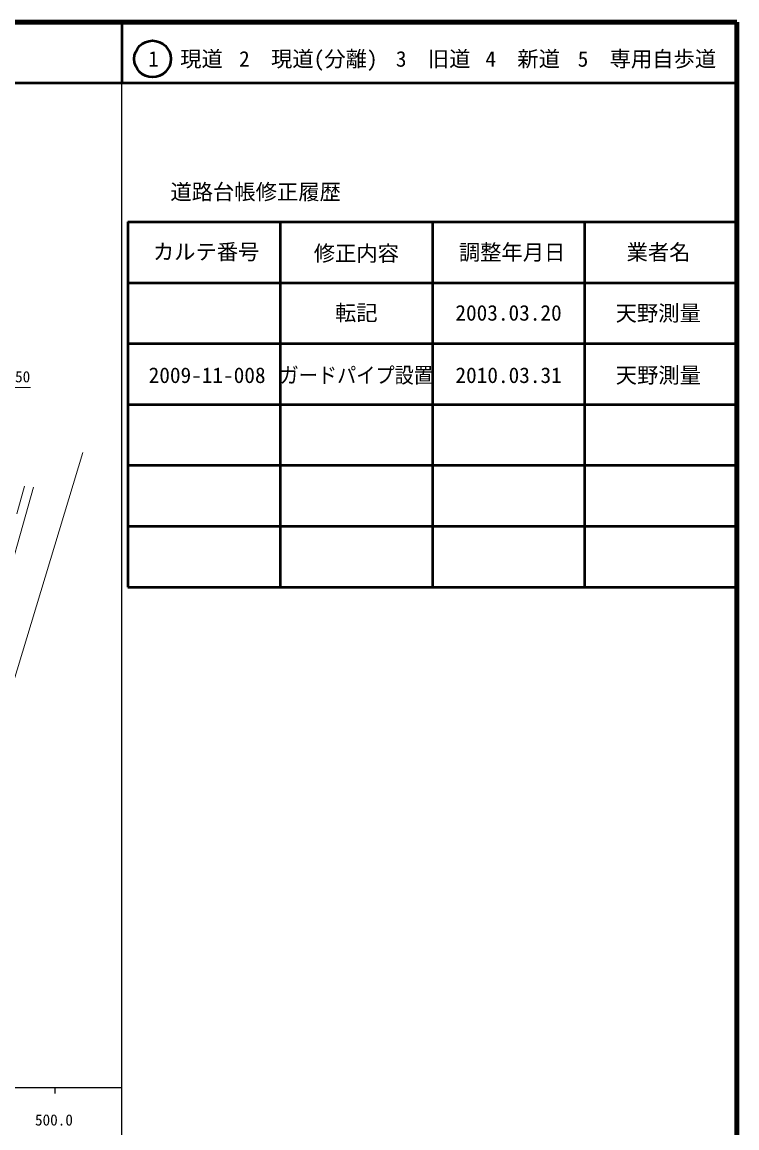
# Model space of a CAD drawing. Units: millimetres, scale not verified. Extents: x 40000 to 680000, y 20000 to 380000.
# Drawn here: x 562617 to 680000, y 198357 to 380000 of the extents above; entities that cross this region are included whole.
import ezdxf
from ezdxf.enums import TextEntityAlignment as Align

# ---------------------------------------------------------------- set-up
doc = ezdxf.new("R2010")
doc.units = ezdxf.units.MM
doc.header["$LTSCALE"] = 1000
doc.linetypes.add('DASHED', pattern=[7.5, 6, -1.5])
for name, color, linetype, lineweight in [('M-BGD', 7, 'Continuous', 13), ('M-BMK-OTRS', 5, 'Continuous', 13), ('M-TTL', 2, 'Continuous', 140), ('M-TTL-BAND', 7, 'Continuous', 25), ('M-TTL-FRAM', 2, 'Continuous', 50), ('M-TTL-LINE', 7, 'Continuous', 50), ('S-STR-HTXT', 7, 'Continuous', 13)]:
    doc.layers.add(name, color=color, linetype=linetype, lineweight=lineweight)
doc.layers.add('M-TTL-TXT', color=7, linetype='Continuous')
doc.styles.add('ＭＳ ゴシック', font='')
doc.styles.get('ＭＳ ゴシック').set_extended_font_data('MS Gothic')

msp = doc.modelspace()

# ---------------------------------------------------------------- linework, layer by layer
at = {"layer": 'M-BGD', "linetype": 'DASHED'}
msp.add_line((555764, 277550), (563023, 303760), dxfattribs=at)
at = {"layer": 'M-BGD'}
msp.add_line((556984, 277243), (564460, 303607), dxfattribs=at)
at = {"layer": 'M-BMK-OTRS'}
msp.add_line((558716, 263649), (572605, 309289), dxfattribs=at)
at = {"layer": 'M-TTL'}
for p, q in [((680000, 380000), (40000, 380000)), ((680000, 20000), (680000, 380000))]:
    msp.add_line(p, q, dxfattribs=at)
at = {"layer": 'M-TTL-BAND'}
for p, q in [((579000, 20000), (579000, 370000)), ((40000, 205000), (579000, 205000)), ((568000, 205000), (568000, 204000))]:
    msp.add_line(p, q, dxfattribs=at)
at = {"layer": 'M-TTL-FRAM'}
for p, q in [((580000, 347197), (580000, 287197)), ((580000, 347197), (680000, 347197)), ((580000, 287197), (680000, 287197))]:
    msp.add_line(p, q, dxfattribs=at)
at = {"layer": 'M-TTL-LINE'}
for p, q in [((579000, 380000), (579000, 370000)), ((40000, 370000), (680000, 370000)), ((605000, 347197), (605000, 287197)), ((630000, 347197), (630000, 287197)), ((655000, 347197), (655000, 287197)), ((580000, 337197), (680000, 337197)), ((580000, 327197), (680000, 327197)), ((580000, 317197), (680000, 317197)), ((580000, 307197), (680000, 307197)), ((580000, 297197), (680000, 297197))]:
    msp.add_line(p, q, dxfattribs=at)
msp.add_circle((584031, 373958), 3000, dxfattribs=at)
at = {"layer": 'S-STR-HTXT'}
msp.add_lwpolyline([(528091, 276711), (544000, 320000), (564000, 320000)], dxfattribs=at)

# ---------------------------------------------------------------- texts
at = {"layer": 'M-TTL-BAND', "style": 'ＭＳ ゴシック'}
msp.add_text('500.0', height=1833, dxfattribs=at).set_placement((567844, 198195), align=Align.BOTTOM_CENTER)
at = {"layer": 'M-TTL-TXT', "style": 'ＭＳ ゴシック'}
for s, p in [('1\u3000現道', (589448, 373958)), ('2\u3000現道(分離)', (609619, 373958)), ('3\u3000旧道', (630121, 373958)), ('4\u3000新道', (644824, 373958)), ('5\u3000専用自歩道', (665228, 373958)), ('道路台帳修正履歴', (600968, 352113)), ('カルテ番号', (592839, 342277)), ('修正内容', (617509, 342023)), ('調整年月日', (643089, 342197)), ('業者名', (667134, 342197)), ('転記', (617500, 332245)), ('2003.03.20', (642500, 332245)), ('天野測量', (667077, 332189)), ('天野測量', (667099, 322000)), ('2009-11-008', (593000, 322000)), ('2010.03.31', (642511, 322000))]:
    msp.add_text(s, height=2566, dxfattribs=at).set_placement(p, align=Align.MIDDLE_CENTER)
at = {"layer": 'M-TTL-TXT', "style": 'ＭＳ ゴシック', "width": 0.9}
msp.add_text('ガードパイプ設置', height=2566, dxfattribs=at).set_placement((617491, 322000), align=Align.MIDDLE_CENTER)
at = {"layer": 'S-STR-HTXT', "style": 'ＭＳ ゴシック'}
msp.add_text('BOX   1500×1250', height=1833, dxfattribs=at).set_placement((544000, 321750), align=Align.MIDDLE_LEFT)

doc.saveas('drawing.dxf')
